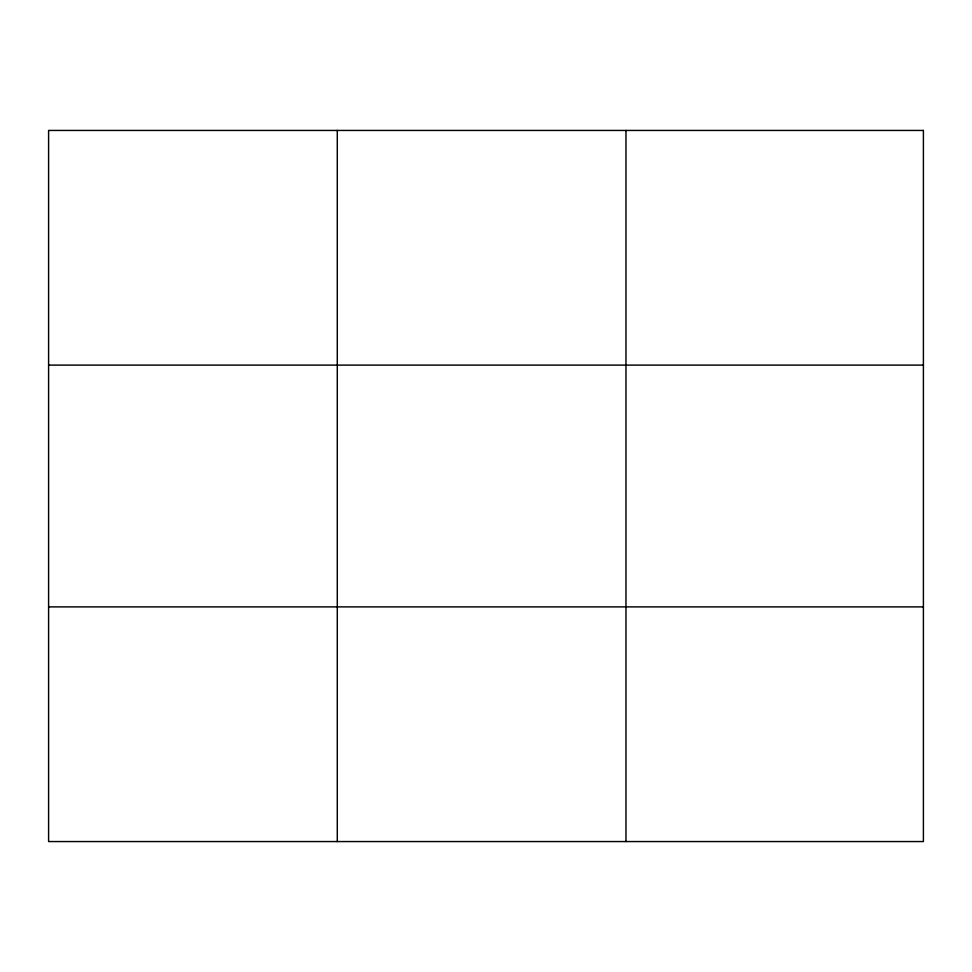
<?xml version="1.0" encoding="UTF-8"?>
<svg xmlns="http://www.w3.org/2000/svg" width="972" height="972" viewBox="0 0 972 972"><rect width="100%" height="100%" fill="white"/><g stroke="black" fill="none" stroke-linecap="round" stroke-linejoin="round"><path stroke-width="1.46" d="M337.284 130.442L337.284 841.558M625.968 130.442L625.968 841.558M48.6 365.108L923.4 365.108M48.6 606.893L923.4 606.893M923.4 130.442L923.4 841.558L48.6 841.558L48.6 130.442L923.4 130.442"/></g></svg>
